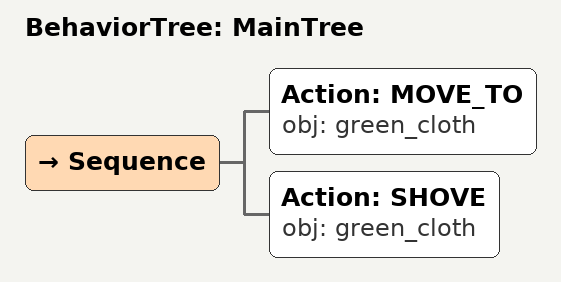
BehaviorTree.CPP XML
<root main_tree_to_execute="MainTree">
  <BehaviorTree ID="MainTree">
    <Sequence>
      <!-- Move to green_cloth -->
      <Action ID="MOVE_TO" obj="green_cloth" />
      <!-- Shove green_cloth -->
      <Action ID="SHOVE" obj="green_cloth" />
    </Sequence>
  </BehaviorTree>
</root>
